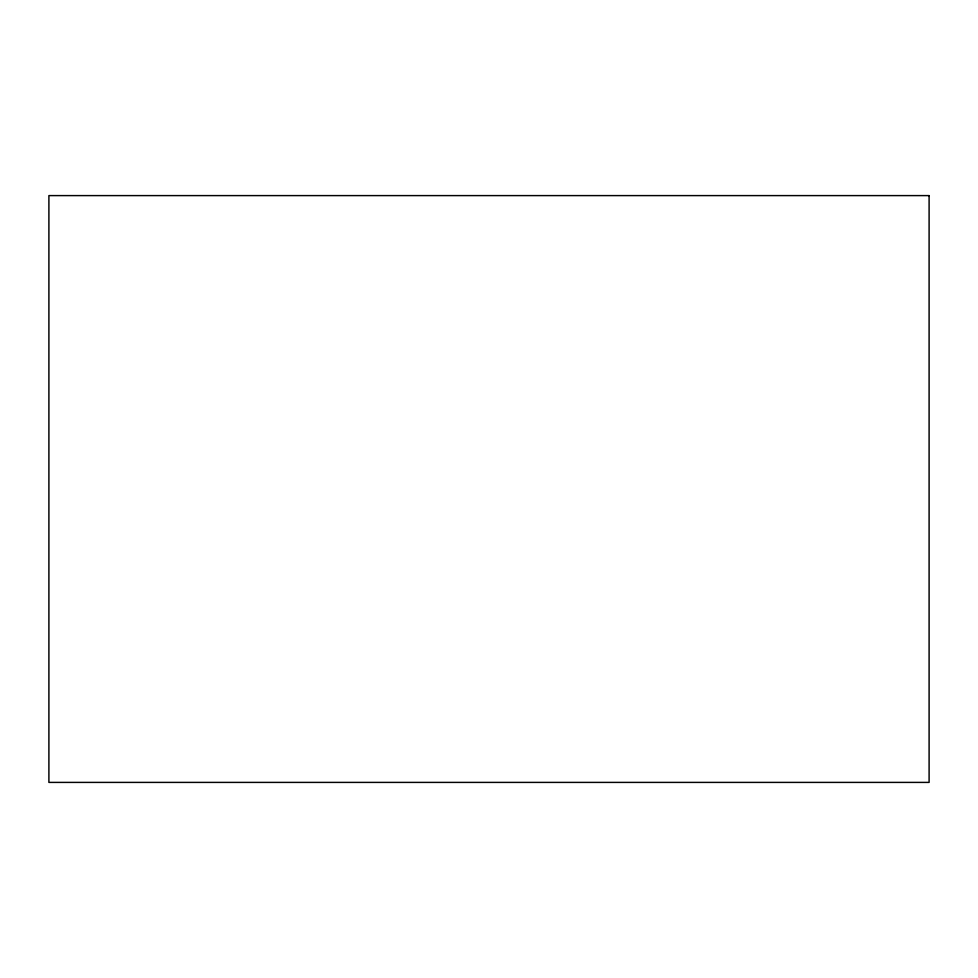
<?xml version="1.0" encoding="UTF-8"?>
<svg xmlns="http://www.w3.org/2000/svg" width="978" height="978" viewBox="0 0 978 978"><rect width="100%" height="100%" fill="white"/><g stroke="black" fill="none" stroke-linecap="round" stroke-linejoin="round"><path stroke-width="1.47" d="M929.1 195.6L48.9 195.6L48.9 782.4L929.1 782.4L929.1 195.6"/></g></svg>
